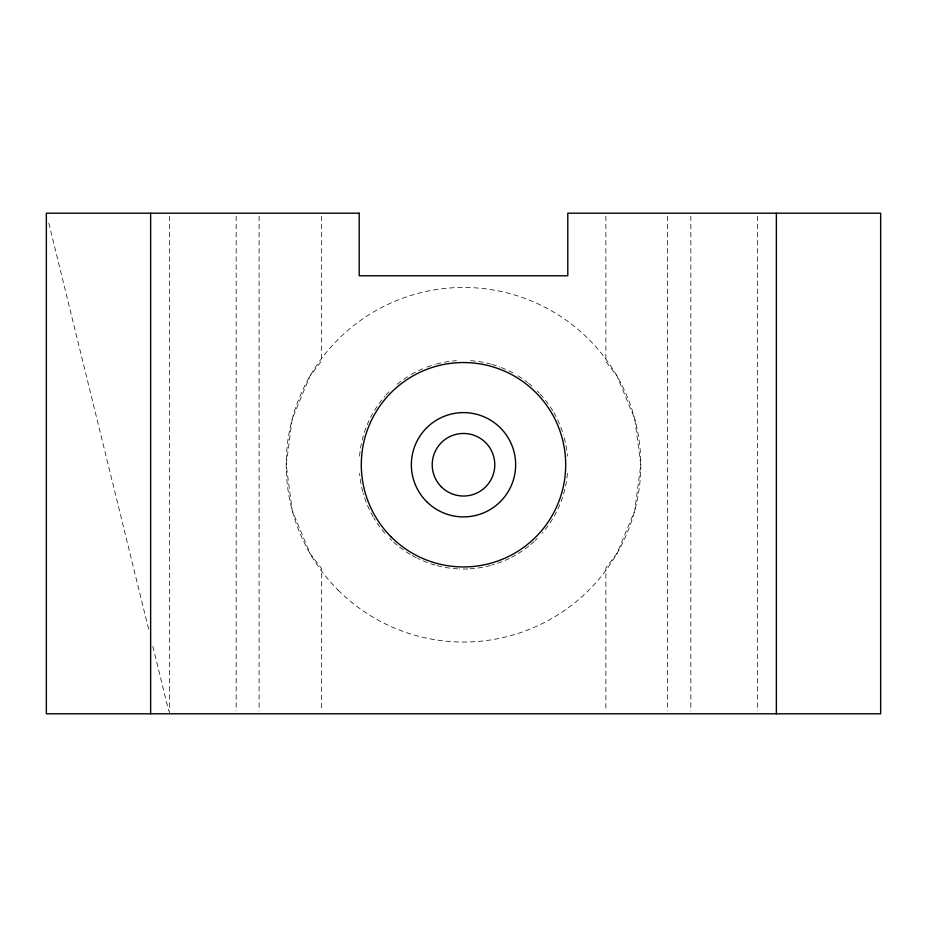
<?xml version="1.0" encoding="UTF-8"?>
<svg xmlns="http://www.w3.org/2000/svg" width="927" height="927" viewBox="0 0 927 927"><rect width="100%" height="100%" fill="white"/><g stroke="black" fill="none" stroke-linecap="round" stroke-linejoin="round"><path stroke-width="0.7" stroke-dasharray="4.63 3.48" d="M48.772 223.048L149.363 632.237M152.816 646.293L168.714 710.974M757.591 216.107L757.591 710.893M690.847 216.107L690.847 710.893M667.37 216.107L667.37 710.893M605.864 216.095L605.864 361.542L617.034 376.107L634.752 418.865L640.789 464.751L634.752 510.638L617.034 553.396L605.864 567.95L605.864 710.905M321.669 216.107L321.669 360.846L309.966 376.107L292.248 418.865L286.211 464.751L292.248 510.638L309.966 553.396L321.669 568.645L321.669 710.916M259.096 216.107L259.096 710.893M236.153 216.107L236.153 710.893M169.409 216.107L169.409 713.79M567.428 473.338A104.287 104.287 0 0 1 542.121 533.257M537.243 538.494A104.287 104.287 0 0 1 535.203 540.476M534.149 541.461A104.287 104.287 0 0 1 529.815 545.238M528.691 546.142A104.287 104.287 0 0 1 516.872 554.346M515.644 555.064A104.287 104.287 0 0 1 510.615 557.787M509.329 558.425A104.287 104.287 0 0 1 491.866 565.099M490.487 565.482A104.287 104.287 0 0 1 469.213 568.877M467.776 568.946A104.287 104.287 0 0 1 459.224 568.946M457.787 568.877A104.287 104.287 0 0 1 436.513 565.482M435.134 565.099A104.287 104.287 0 0 1 417.671 558.425M416.385 557.787A104.287 104.287 0 0 1 411.356 555.064M410.128 554.346A104.287 104.287 0 0 1 398.309 546.142M397.185 545.238A104.287 104.287 0 0 1 392.851 541.461M391.797 540.476A104.287 104.287 0 0 1 389.757 538.494M384.879 533.257A104.287 104.287 0 0 1 373.905 518.123M373.187 516.895A104.287 104.287 0 0 1 363.141 493.106M362.77 491.739A104.287 104.287 0 0 1 359.572 473.338M359.572 456.165A104.287 104.287 0 0 1 384.879 396.235M385.829 395.157A104.287 104.287 0 0 1 389.757 391.009M397.185 384.253A104.287 104.287 0 0 1 408.911 375.887M411.356 374.427A104.287 104.287 0 0 1 425.597 367.59M426.953 367.069A104.287 104.287 0 0 1 435.134 364.392M436.513 364.01A104.287 104.287 0 0 1 456.351 360.707M470.649 360.707A104.287 104.287 0 0 1 490.487 364.01M491.866 364.392A104.287 104.287 0 0 1 500.047 367.069M501.403 367.59A104.287 104.287 0 0 1 515.644 374.427M518.089 375.887A104.287 104.287 0 0 1 527.556 382.457M528.691 383.349A104.287 104.287 0 0 1 532.017 386.119M537.243 391.009A104.287 104.287 0 0 1 539.236 393.048M540.209 394.091A104.287 104.287 0 0 1 553.095 411.379M553.813 412.608A104.287 104.287 0 0 1 563.454 435.018M564.23 437.753A104.287 104.287 0 0 1 567.428 456.165M338.135 590.105A177.289 177.289 0 0 0 634.752 510.638A177.289 177.289 0 0 0 417.613 293.5A177.289 177.289 0 0 0 338.135 590.105"/><path stroke-width="1.39" d="M776.362 213.21L776.362 713.79M150.637 213.21L150.637 713.79M359.212 213.21L46.35 213.21L46.35 713.79L880.65 713.79L880.65 213.21L567.788 213.21L567.788 275.782L359.212 275.782L359.212 213.21M426.629 501.623A52.144 52.144 0 0 0 513.871 478.239A52.144 52.144 0 0 0 450.001 414.381A52.144 52.144 0 0 0 426.629 501.623M441.379 486.872A31.286 31.286 0 0 0 493.72 472.84A31.286 31.286 0 0 0 455.4 434.531A31.286 31.286 0 0 0 441.379 486.872M391.229 537.011A102.202 102.202 0 0 0 562.214 491.194A102.202 102.202 0 0 0 437.046 366.026A102.202 102.202 0 0 0 391.229 537.011"/></g></svg>
